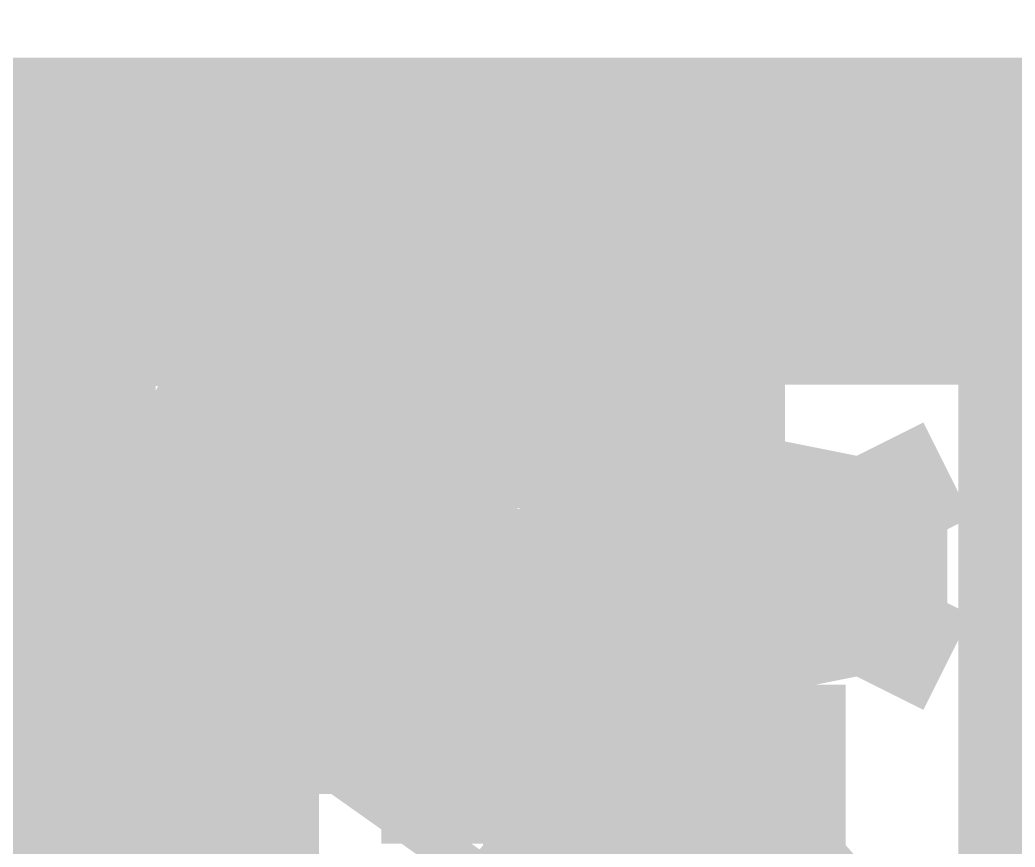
# Model space of a CAD drawing. Header units: millimetres. Extents: x -0.7 to 17.2, y -0.7 to 12.5.
# Drawn here: x 10.344 to 13.79, y 3.346 to 6.21 of the extents above; entities that cross this region are included whole.
import ezdxf

# ---------------------------------------------------------------- set-up
doc = ezdxf.new("R2010")
doc.units = ezdxf.units.MM
for name, color, linetype in [('BOOTH', 7, 'Continuous'), ('EQUIPMENT', 7, 'Continuous'), ('PIPING_AIR', 7, 'Continuous'), ('PIPING_PAINT', 7, 'Continuous'), ('TEXT', 7, 'Continuous')]:
    doc.layers.add(name, color=color, linetype=linetype)

msp = doc.modelspace()

# ---------------------------------------------------------------- linework, layer by layer
at = {"color": 7, "lineweight": 0, "const_width": 0.1397}
msp.add_lwpolyline([(0, 11.6929), (16.5354, 0)], dxfattribs=at)
msp.add_lwpolyline([(0, 11.6929), (16.5354, 0)], dxfattribs=at)
at = {"layer": 'BOOTH', "color": 7, "lineweight": 0}
for points, const_width in [([(10.8135, 1.9887), (14.5342, 1.9887), (14.5342, 5.5136), (10.8135, 5.5136), (10.8135, 1.9887), (10.8135, 1.9887)], 1.132), ([(10.8135, 5.0044), (10.8135, 5.1611)], 0.5094), ([(10.8135, 4.6911), (10.8135, 4.8477)], 0.5094), ([(10.8135, 4.3778), (10.8135, 4.5344)], 0.5094), ([(10.8135, 4.0644), (10.8135, 4.2211)], 0.5094), ([(10.8135, 3.7511), (10.8135, 3.9078)], 0.5094), ([(10.8135, 3.4378), (10.8135, 3.5945)], 0.5094), ([(10.8135, 3.1245), (10.8135, 3.2811)], 0.5094)]:
    msp.add_lwpolyline(points, dxfattribs=dict(at, const_width=const_width))
at = {"layer": 'EQUIPMENT', "color": 7, "lineweight": 0}
for points, const_width in [([(11.7926, 4.0253), (12.4976, 4.0253), (12.4976, 4.5736), (12.2626, 4.5736), (12.2626, 4.7302), (12.1059, 4.7302), (12.1059, 4.5736), (11.7926, 4.5736), (11.7926, 4.0253)], 0.9905), ([(13.9467, 2.1845), (14.3384, 2.1845), (14.3384, 4.7302), (13.9467, 4.7302), (13.9467, 2.1845), (13.9467, 2.1845)], 0.7075), ([(12.4976, 4.2211), (12.8892, 4.2994), (12.8892, 4.3386), (12.4976, 4.4169), (12.4976, 4.2211)], 0.849), ([(11.9493, 3.7119), (12.1843, 3.7119), (12.1843, 4.0253), (11.9493, 4.0253), (11.9493, 3.7119), (11.9493, 3.7119)], 0.7075), ([(12.3018, 2.9286), (12.8501, 2.9286), (12.8501, 3.5553), (12.3018, 3.5553), (12.3018, 2.9286), (12.3018, 2.9286)], 0.7075), ([(12.9807, 2.9193), (12.9695, 2.9472), (12.9563, 2.9742), (12.9413, 3.0003), (12.9245, 3.0252), (12.9059, 3.0489), (12.8858, 3.0713), (12.8642, 3.0921), (12.8412, 3.1115), (12.8168, 3.1291), (12.7913, 3.1451), (12.7648, 3.1592), (12.7373, 3.1714), (12.709, 3.1817), (12.6801, 3.19), (12.6507, 3.1963), (12.6209, 3.2004), (12.5909, 3.2025), (12.5609, 3.2025), (12.5309, 3.2004), (12.5011, 3.1963), (12.4717, 3.19), (12.4428, 3.1817), (12.4145, 3.1714), (12.3871, 3.1592), (12.3605, 3.1451), (12.335, 3.1291), (12.3107, 3.1115), (12.2876, 3.0921), (12.266, 3.0713), (12.2459, 3.0489), (12.2274, 3.0252), (12.2106, 3.0003), (12.1955, 2.9742), (12.1823, 2.9472), (12.1711, 2.9193)], 0.849)]:
    msp.add_lwpolyline(points, dxfattribs=dict(at, const_width=const_width))
at = {"layer": 'PIPING_AIR', "color": 7, "lineweight": 0, "const_width": 0.7075}
for points in [[(5.6828, 4.9261), (10.8135, 4.9261)], [(10.8135, 4.9261), (11.4793, 4.5736)], [(11.4233, 4.652), (11.4793, 4.5736), (11.383, 4.5758)]]:
    msp.add_lwpolyline(points, dxfattribs=at)
at = {"layer": 'PIPING_PAINT', "color": 7, "lineweight": 0}
for points, const_width in [([(12.8892, 4.319), (13.555, 4.6519)], 0.3679), ([(8.0719, 4.2603), (11.4793, 4.2603)], 0.849), ([(11.7064, 4.3033), (11.7926, 4.2603), (11.7064, 4.2172)], 0.7075), ([(11.4793, 4.2603), (11.7926, 4.2603)], 0.7075), ([(12.8892, 4.319), (13.555, 4.319)], 0.3679), ([(12.8892, 4.319), (13.555, 3.9861)], 0.3679)]:
    msp.add_lwpolyline(points, dxfattribs=dict(at, const_width=const_width))
at = {"layer": 'TEXT', "color": 7, "lineweight": 0, "const_width": 0.0000000392}
for points in [[(12.6139, 5.3084), (12.6139, 5.3084), (12.6141, 5.3173), (12.6149, 5.3261), (12.6162, 5.3349), (12.6162, 5.3349), (12.6182, 5.3433), (12.6211, 5.3511), (12.6248, 5.3585), (12.6248, 5.3585), (12.6295, 5.365), (12.6353, 5.3707), (12.6422, 5.3753), (12.6422, 5.3753), (12.6503, 5.3788), (12.66, 5.3809), (12.671, 5.3816), (12.671, 5.3816), (12.6735, 5.3816), (12.6763, 5.3815), (12.6791, 5.3813), (12.6791, 5.3813), (12.6819, 5.381), (12.6843, 5.3806), (12.6864, 5.38), (12.6864, 5.3669), (12.6864, 5.3669), (12.6842, 5.3676), (12.6818, 5.3681), (12.6793, 5.3685), (12.6793, 5.3685), (12.6767, 5.3688), (12.674, 5.369), (12.6714, 5.369), (12.6714, 5.369), (12.6638, 5.3686), (12.6571, 5.3673), (12.6513, 5.365), (12.6513, 5.365), (12.6463, 5.362), (12.6421, 5.3583), (12.6386, 5.354), (12.6386, 5.354), (12.6358, 5.3491), (12.6335, 5.3438), (12.6319, 5.3379), (12.6319, 5.3379), (12.6306, 5.3317), (12.6298, 5.3253), (12.6292, 5.3185), (12.6303, 5.3185), (12.6303, 5.3185), (12.6333, 5.3224), (12.637, 5.3259), (12.6415, 5.3289), (12.6415, 5.3289), (12.6467, 5.3313), (12.6528, 5.3327), (12.6598, 5.3332), (12.6598, 5.3332), (12.67, 5.3321), (12.6787, 5.3288), (12.6861, 5.3233), (12.6861, 5.3233), (12.6916, 5.3158), (12.6949, 5.3065), (12.696, 5.2953), (12.696, 5.2953), (12.6948, 5.2832), (12.6912, 5.2729), (12.6853, 5.2645), (12.6853, 5.2645), (12.6773, 5.2583), (12.6676, 5.2546), (12.6563, 5.2533), (12.6563, 5.2533), (12.6487, 5.254), (12.6415, 5.256), (12.6348, 5.2593), (12.6348, 5.2593), (12.6289, 5.2639), (12.6238, 5.27), (12.6195, 5.2775), (12.6195, 5.2775), (12.6164, 5.2863), (12.6145, 5.2966), (12.6139, 5.3084)], [(12.6562, 5.2663), (12.663, 5.2671), (12.669, 5.2694), (12.674, 5.2734), (12.674, 5.2734), (12.6778, 5.2789), (12.68, 5.2863), (12.6808, 5.2953), (12.6808, 5.2953), (12.6801, 5.3027), (12.6781, 5.309), (12.6748, 5.3142), (12.6748, 5.3142), (12.6701, 5.3181), (12.664, 5.3204), (12.6567, 5.3212), (12.6567, 5.3212), (12.6514, 5.3208), (12.6466, 5.3196), (12.6423, 5.3178), (12.6423, 5.3178), (12.6386, 5.3153), (12.6354, 5.3124), (12.6328, 5.3091), (12.6328, 5.3091), (12.6309, 5.3056), (12.6298, 5.302), (12.6294, 5.2983), (12.6294, 5.2983), (12.6297, 5.2933), (12.6307, 5.2883), (12.6324, 5.2833), (12.6324, 5.2833), (12.6347, 5.2787), (12.6376, 5.2746), (12.6413, 5.2711), (12.6413, 5.2711), (12.6456, 5.2684), (12.6505, 5.2668), (12.6562, 5.2663)], [(12.1432, 5.0575), (12.1432, 5.0575), (12.1551, 5.0564), (12.1653, 5.0532), (12.1738, 5.0479), (12.1738, 5.0479), (12.1801, 5.0406), (12.1839, 5.0315), (12.1851, 5.0208), (12.1851, 5.0208), (12.1838, 5.0087), (12.1796, 4.9986), (12.1728, 4.9903), (12.1728, 4.9903), (12.1635, 4.9841), (12.1521, 4.9804), (12.1385, 4.9792), (12.1385, 4.9792), (12.1322, 4.9793), (12.1261, 4.9799), (12.1204, 4.9809), (12.1204, 4.9809), (12.115, 4.9822), (12.1103, 4.9839), (12.1061, 4.986), (12.1061, 5.0005), (12.1061, 5.0005), (12.1106, 4.9981), (12.1157, 4.9961), (12.1214, 4.9945), (12.1214, 4.9945), (12.1273, 4.9932), (12.1331, 4.9925), (12.1386, 4.9923), (12.1386, 4.9923), (12.1472, 4.993), (12.1547, 4.9952), (12.1609, 4.9988), (12.1609, 4.9988), (12.1656, 5.004), (12.1684, 5.0108), (12.1694, 5.0192), (12.1694, 5.0192), (12.1686, 5.0267), (12.1661, 5.033), (12.1619, 5.038), (12.1619, 5.038), (12.1559, 5.0416), (12.148, 5.0438), (12.1381, 5.0445), (12.1381, 5.0445), (12.1347, 5.0444), (12.131, 5.0441), (12.1269, 5.0437), (12.1269, 5.0437), (12.123, 5.0431), (12.1196, 5.0425), (12.1168, 5.0419), (12.1091, 5.0468), (12.1138, 5.1057), (12.1764, 5.1057), (12.1764, 5.0917), (12.1269, 5.0917), (12.1239, 5.0556), (12.1239, 5.0556), (12.1262, 5.0559), (12.1288, 5.0563), (12.132, 5.0568), (12.132, 5.0568), (12.1355, 5.0572), (12.1392, 5.0574), (12.1432, 5.0575)], [(10.3864, 3.5418), (10.3864, 3.5418), (10.3864, 3.541), (10.3864, 3.5399), (10.3863, 3.5386), (10.3863, 3.5386), (10.3862, 3.5371), (10.3862, 3.5357), (10.3861, 3.5342), (10.3861, 3.5342), (10.386, 3.5329), (10.3859, 3.5318), (10.3859, 3.5308), (10.4117, 3.5713), (10.4215, 3.5713), (10.4215, 3.523), (10.4141, 3.523), (10.4141, 3.5515), (10.4141, 3.5515), (10.4141, 3.5525), (10.4141, 3.5538), (10.4141, 3.5552), (10.4141, 3.5552), (10.4141, 3.5568), (10.4142, 3.5583), (10.4142, 3.5599), (10.4142, 3.5599), (10.4143, 3.5613), (10.4144, 3.5624), (10.4144, 3.5634), (10.3887, 3.523), (10.3789, 3.523), (10.3789, 3.5713), (10.3864, 3.5713), (10.3864, 3.5418)], [(10.4833, 3.5722), (10.4833, 3.5722), (10.4888, 3.5715), (10.4936, 3.5694), (10.4977, 3.566), (10.4977, 3.566), (10.5007, 3.5611), (10.5025, 3.5549), (10.5031, 3.5472), (10.5031, 3.5472), (10.5025, 3.5396), (10.5007, 3.5334), (10.4977, 3.5285), (10.4977, 3.5285), (10.4936, 3.5249), (10.4888, 3.5228), (10.4832, 3.5221), (10.4832, 3.5221), (10.4797, 3.5223), (10.4766, 3.523), (10.4739, 3.5242), (10.4739, 3.5242), (10.4717, 3.5257), (10.4698, 3.5273), (10.4682, 3.5291), (10.4677, 3.5291), (10.4677, 3.5291), (10.4678, 3.528), (10.4679, 3.5267), (10.468, 3.5252), (10.468, 3.5252), (10.4681, 3.5237), (10.4682, 3.5224), (10.4682, 3.5212), (10.4682, 3.5013), (10.4603, 3.5013), (10.4603, 3.5713), (10.4668, 3.5713), (10.4679, 3.5647), (10.4682, 3.5647), (10.4682, 3.5647), (10.4698, 3.5667), (10.4717, 3.5685), (10.4739, 3.57), (10.4739, 3.57), (10.4765, 3.5712), (10.4796, 3.5719), (10.4833, 3.5722)], [(10.4818, 3.5655), (10.4774, 3.5651), (10.4739, 3.5637), (10.4714, 3.5614), (10.4714, 3.5614), (10.4697, 3.5581), (10.4687, 3.5539), (10.4682, 3.5487), (10.4682, 3.5472), (10.4682, 3.5472), (10.4686, 3.5417), (10.4695, 3.5371), (10.4712, 3.5335), (10.4712, 3.5335), (10.4737, 3.5308), (10.4773, 3.5292), (10.482, 3.5287), (10.482, 3.5287), (10.4848, 3.5289), (10.4872, 3.5297), (10.4893, 3.5311), (10.4893, 3.5311), (10.491, 3.5329), (10.4924, 3.5351), (10.4935, 3.5377), (10.4935, 3.5377), (10.4943, 3.5406), (10.4948, 3.5438), (10.4949, 3.5473), (10.4949, 3.5473), (10.4946, 3.5525), (10.4935, 3.5569), (10.4917, 3.5606), (10.4917, 3.5606), (10.4892, 3.5633), (10.4859, 3.565), (10.4818, 3.5655)], [(10.5344, 3.5722), (10.5344, 3.5722), (10.5383, 3.5719), (10.5419, 3.571), (10.5451, 3.5695), (10.5451, 3.5695), (10.5478, 3.5674), (10.5501, 3.5649), (10.5519, 3.5619), (10.5519, 3.5619), (10.5532, 3.5584), (10.554, 3.5546), (10.5543, 3.5504), (10.5543, 3.5456), (10.5212, 3.5456), (10.5212, 3.5456), (10.5218, 3.5406), (10.5232, 3.5364), (10.5254, 3.5331), (10.5254, 3.5331), (10.5284, 3.5307), (10.5322, 3.5293), (10.5366, 3.5288), (10.5366, 3.5288), (10.5396, 3.5289), (10.5423, 3.5292), (10.5448, 3.5297), (10.5448, 3.5297), (10.5472, 3.5303), (10.5496, 3.5312), (10.5521, 3.5322), (10.5521, 3.5252), (10.5521, 3.5252), (10.5497, 3.5242), (10.5472, 3.5234), (10.5448, 3.5228), (10.5448, 3.5228), (10.5423, 3.5224), (10.5394, 3.5222), (10.5363, 3.5221), (10.5363, 3.5221), (10.5319, 3.5224), (10.5278, 3.5233), (10.5242, 3.5249), (10.5242, 3.5249), (10.5209, 3.527), (10.5182, 3.5298), (10.5159, 3.5332), (10.5159, 3.5332), (10.5143, 3.5372), (10.5133, 3.5417), (10.513, 3.5468), (10.513, 3.5468), (10.5133, 3.5518), (10.5142, 3.5563), (10.5157, 3.5604), (10.5157, 3.5604), (10.5177, 3.5639), (10.5202, 3.5668), (10.5232, 3.5691), (10.5232, 3.5691), (10.5266, 3.5708), (10.5303, 3.5718), (10.5344, 3.5722)], [(10.5343, 3.5657), (10.5308, 3.5653), (10.5278, 3.5641), (10.5253, 3.562), (10.5253, 3.562), (10.5234, 3.5593), (10.5221, 3.5559), (10.5214, 3.5519), (10.546, 3.5519), (10.546, 3.5519), (10.5457, 3.5557), (10.5447, 3.5591), (10.5431, 3.5619), (10.5431, 3.5619), (10.5409, 3.564), (10.538, 3.5653), (10.5343, 3.5657)], [(10.6024, 3.5713), (10.6024, 3.5296), (10.6095, 3.5296), (10.6095, 3.5062), (10.6018, 3.5062), (10.6018, 3.523), (10.5682, 3.523), (10.5682, 3.5062), (10.5606, 3.5062), (10.5606, 3.5296), (10.5645, 3.5296), (10.5645, 3.5296), (10.5683, 3.5356), (10.5714, 3.5421), (10.5738, 3.5492), (10.5738, 3.5492), (10.5755, 3.5565), (10.5766, 3.5639), (10.577, 3.5713), (10.6024, 3.5713)], [(10.584, 3.5651), (10.5837, 3.5609), (10.583, 3.5567), (10.5821, 3.5524), (10.5821, 3.5524), (10.581, 3.5481), (10.5797, 3.5439), (10.5782, 3.5399), (10.5782, 3.5399), (10.5766, 3.5361), (10.5747, 3.5327), (10.5727, 3.5296), (10.5948, 3.5296), (10.5948, 3.5651), (10.584, 3.5651)], [(10.6113, 3.5713), (10.6198, 3.5713), (10.6303, 3.5438), (10.6303, 3.5438), (10.6311, 3.5414), (10.632, 3.5391), (10.6327, 3.5369), (10.6327, 3.5369), (10.6334, 3.5347), (10.6339, 3.5327), (10.6343, 3.5306), (10.6347, 3.5306), (10.6347, 3.5306), (10.6351, 3.5323), (10.6357, 3.5343), (10.6364, 3.5365), (10.6364, 3.5365), (10.6372, 3.539), (10.638, 3.5414), (10.6388, 3.5439), (10.6487, 3.5713), (10.6572, 3.5713), (10.6364, 3.5163), (10.6364, 3.5163), (10.6346, 3.5121), (10.6324, 3.5084), (10.6299, 3.5054), (10.6299, 3.5054), (10.6269, 3.5031), (10.6232, 3.5018), (10.6188, 3.5013), (10.6188, 3.5013), (10.6175, 3.5014), (10.6162, 3.5014), (10.6151, 3.5016), (10.6151, 3.5016), (10.614, 3.5017), (10.6131, 3.5019), (10.6123, 3.5021), (10.6123, 3.5084), (10.6123, 3.5084), (10.613, 3.5083), (10.6138, 3.5081), (10.6146, 3.508), (10.6146, 3.508), (10.6156, 3.5079), (10.6166, 3.5079), (10.6176, 3.5078), (10.6176, 3.5078), (10.6202, 3.5081), (10.6224, 3.5089), (10.6243, 3.5102), (10.6243, 3.5102), (10.6259, 3.5119), (10.6272, 3.514), (10.6283, 3.5164), (10.6308, 3.5228), (10.6113, 3.5713)], [(10.6935, 3.5713), (10.7021, 3.5713), (10.6815, 3.548), (10.7038, 3.523), (10.6946, 3.523), (10.6728, 3.5475), (10.6728, 3.523), (10.6649, 3.523), (10.6649, 3.5713), (10.6728, 3.5713), (10.6728, 3.5478), (10.6935, 3.5713)], [(10.7459, 3.5646), (10.7301, 3.5646), (10.7301, 3.523), (10.7223, 3.523), (10.7223, 3.5646), (10.7067, 3.5646), (10.7067, 3.5713), (10.7459, 3.5713), (10.7459, 3.5646)], [(10.7975, 3.5472), (10.7975, 3.5472), (10.7968, 3.5398), (10.7948, 3.5336), (10.7914, 3.5287), (10.7914, 3.5287), (10.7869, 3.525), (10.7814, 3.5228), (10.7749, 3.5221), (10.7749, 3.5221), (10.7708, 3.5224), (10.767, 3.5234), (10.7635, 3.525), (10.7635, 3.525), (10.7604, 3.5273), (10.7578, 3.5301), (10.7556, 3.5336), (10.7556, 3.5336), (10.754, 3.5376), (10.7531, 3.5421), (10.7528, 3.5472), (10.7528, 3.5472), (10.7534, 3.5546), (10.7554, 3.5608), (10.7588, 3.5657), (10.7588, 3.5657), (10.7633, 3.5693), (10.7688, 3.5715), (10.7752, 3.5722), (10.7752, 3.5722), (10.7794, 3.5719), (10.7833, 3.5709), (10.7868, 3.5693), (10.7868, 3.5693), (10.7899, 3.567), (10.7925, 3.5642), (10.7946, 3.5608), (10.7946, 3.5608), (10.7962, 3.5568), (10.7971, 3.5523), (10.7975, 3.5472)], [(10.761, 3.5472), (10.7613, 3.5419), (10.7625, 3.5374), (10.7643, 3.5337), (10.7643, 3.5337), (10.767, 3.5309), (10.7706, 3.5292), (10.7751, 3.5287), (10.7751, 3.5287), (10.7795, 3.5292), (10.7831, 3.5309), (10.7858, 3.5337), (10.7858, 3.5337), (10.7877, 3.5374), (10.7889, 3.5419), (10.7893, 3.5472), (10.7893, 3.5472), (10.7889, 3.5525), (10.7877, 3.557), (10.7858, 3.5606), (10.7858, 3.5606), (10.7831, 3.5634), (10.7795, 3.565), (10.775, 3.5655), (10.775, 3.5655), (10.7705, 3.565), (10.767, 3.5634), (10.7643, 3.5606), (10.7643, 3.5606), (10.7624, 3.557), (10.7613, 3.5525), (10.761, 3.5472)], [(10.833, 3.5722), (10.833, 3.5722), (10.8385, 3.5715), (10.8433, 3.5694), (10.8474, 3.566), (10.8474, 3.566), (10.8504, 3.5611), (10.8522, 3.5549), (10.8528, 3.5472), (10.8528, 3.5472), (10.8522, 3.5396), (10.8504, 3.5334), (10.8474, 3.5285), (10.8474, 3.5285), (10.8433, 3.5249), (10.8385, 3.5228), (10.8329, 3.5221), (10.8329, 3.5221), (10.8294, 3.5223), (10.8263, 3.523), (10.8236, 3.5242), (10.8236, 3.5242), (10.8214, 3.5257), (10.8195, 3.5273), (10.8179, 3.5291), (10.8174, 3.5291), (10.8174, 3.5291), (10.8175, 3.528), (10.8176, 3.5267), (10.8177, 3.5252), (10.8177, 3.5252), (10.8178, 3.5237), (10.8179, 3.5224), (10.8179, 3.5212), (10.8179, 3.5013), (10.81, 3.5013), (10.81, 3.5713), (10.8165, 3.5713), (10.8176, 3.5647), (10.8179, 3.5647), (10.8179, 3.5647), (10.8195, 3.5667), (10.8214, 3.5685), (10.8236, 3.57), (10.8236, 3.57), (10.8262, 3.5712), (10.8293, 3.5719), (10.833, 3.5722)], [(10.8315, 3.5655), (10.8271, 3.5651), (10.8236, 3.5637), (10.8211, 3.5614), (10.8211, 3.5614), (10.8194, 3.5581), (10.8184, 3.5539), (10.8179, 3.5487), (10.8179, 3.5472), (10.8179, 3.5472), (10.8183, 3.5417), (10.8192, 3.5371), (10.8209, 3.5335), (10.8209, 3.5335), (10.8234, 3.5308), (10.827, 3.5292), (10.8317, 3.5287), (10.8317, 3.5287), (10.8345, 3.5289), (10.8369, 3.5297), (10.839, 3.5311), (10.839, 3.5311), (10.8407, 3.5329), (10.8421, 3.5351), (10.8432, 3.5377), (10.8432, 3.5377), (10.844, 3.5406), (10.8445, 3.5438), (10.8446, 3.5473), (10.8446, 3.5473), (10.8443, 3.5525), (10.8432, 3.5569), (10.8414, 3.5606), (10.8414, 3.5606), (10.8389, 3.5633), (10.8356, 3.565), (10.8315, 3.5655)], [(10.8643, 3.5664), (10.8643, 3.5664), (10.8644, 3.5685), (10.865, 3.5701), (10.8659, 3.5712), (10.8659, 3.5712), (10.867, 3.5719), (10.8683, 3.5724), (10.8698, 3.5725), (10.8698, 3.5725), (10.8712, 3.5724), (10.8726, 3.5719), (10.8738, 3.5712), (10.8738, 3.5712), (10.8747, 3.5701), (10.8752, 3.5685), (10.8754, 3.5664), (10.8754, 3.5664), (10.8752, 3.5645), (10.8747, 3.5629), (10.8738, 3.5617), (10.8738, 3.5617), (10.8726, 3.5609), (10.8712, 3.5604), (10.8698, 3.5603), (10.8698, 3.5603), (10.8683, 3.5604), (10.867, 3.5609), (10.8659, 3.5617), (10.8659, 3.5617), (10.865, 3.5629), (10.8644, 3.5645), (10.8643, 3.5664)], [(10.8643, 3.5278), (10.8644, 3.5298), (10.865, 3.5314), (10.8659, 3.5325), (10.8659, 3.5325), (10.867, 3.5333), (10.8683, 3.5337), (10.8698, 3.5339), (10.8698, 3.5339), (10.8712, 3.5337), (10.8726, 3.5333), (10.8738, 3.5325), (10.8738, 3.5325), (10.8747, 3.5314), (10.8752, 3.5298), (10.8754, 3.5278), (10.8754, 3.5278), (10.8752, 3.5259), (10.8747, 3.5243), (10.8738, 3.5232), (10.8738, 3.5232), (10.8726, 3.5224), (10.8712, 3.5219), (10.8698, 3.5217), (10.8698, 3.5217), (10.8683, 3.5219), (10.867, 3.5224), (10.8659, 3.5232), (10.8659, 3.5232), (10.865, 3.5243), (10.8644, 3.5259), (10.8643, 3.5278)], [(11.9015, 3.4417), (11.8909, 3.4417), (11.8592, 3.4773), (11.8592, 3.4417), (11.8503, 3.4417), (11.8503, 3.5119), (11.8592, 3.5119), (11.8592, 3.4779), (11.8901, 3.5119), (11.9002, 3.5119), (11.8697, 3.4778), (11.9015, 3.4417)], [(11.935, 3.4954), (11.935, 3.4954), (11.941, 3.4946), (11.9463, 3.4924), (11.9507, 3.4886), (11.9507, 3.4886), (11.954, 3.4833), (11.9559, 3.4765), (11.9566, 3.4682), (11.9566, 3.4682), (11.9559, 3.4599), (11.954, 3.4531), (11.9507, 3.4477), (11.9507, 3.4477), (11.9463, 3.4438), (11.941, 3.4415), (11.9349, 3.4407), (11.9349, 3.4407), (11.931, 3.441), (11.9277, 3.4418), (11.9248, 3.443), (11.9248, 3.443), (11.9223, 3.4447), (11.9203, 3.4464), (11.9186, 3.4484), (11.918, 3.4484), (11.918, 3.4484), (11.9181, 3.4472), (11.9182, 3.4458), (11.9184, 3.4442), (11.9184, 3.4442), (11.9185, 3.4425), (11.9185, 3.4411), (11.9186, 3.4397), (11.9186, 3.4181), (11.9099, 3.4181), (11.9099, 3.4944), (11.917, 3.4944), (11.9182, 3.4872), (11.9186, 3.4872), (11.9186, 3.4872), (11.9203, 3.4894), (11.9224, 3.4913), (11.9248, 3.493), (11.9248, 3.493), (11.9276, 3.4943), (11.931, 3.4951), (11.935, 3.4954)], [(11.9334, 3.4881), (11.9286, 3.4876), (11.9248, 3.4861), (11.9221, 3.4836), (11.9221, 3.4836), (11.9202, 3.48), (11.919, 3.4755), (11.9186, 3.4698), (11.9186, 3.4682), (11.9186, 3.4682), (11.9189, 3.4622), (11.92, 3.4572), (11.9218, 3.4532), (11.9218, 3.4532), (11.9245, 3.4502), (11.9284, 3.4485), (11.9336, 3.4479), (11.9336, 3.4479), (11.9366, 3.4482), (11.9393, 3.4491), (11.9415, 3.4506), (11.9415, 3.4506), (11.9434, 3.4525), (11.945, 3.4549), (11.9461, 3.4578), (11.9461, 3.4578), (11.947, 3.461), (11.9475, 3.4645), (11.9477, 3.4683), (11.9477, 3.4683), (11.9473, 3.4739), (11.9461, 3.4787), (11.9442, 3.4827), (11.9442, 3.4827), (11.9414, 3.4857), (11.9378, 3.4875), (11.9334, 3.4881)], [(11.9903, 3.4953), (11.9903, 3.4953), (11.9962, 3.4948), (12.0009, 3.4934), (12.0046, 3.4911), (12.0046, 3.4911), (12.0072, 3.4877), (12.0087, 3.4832), (12.0092, 3.4776), (12.0092, 3.4417), (12.0029, 3.4417), (12.0012, 3.4492), (12.0009, 3.4492), (12.0009, 3.4492), (11.9985, 3.4465), (11.9961, 3.4444), (11.9936, 3.4428), (11.9936, 3.4428), (11.9908, 3.4416), (11.9873, 3.441), (11.9831, 3.4407), (11.9831, 3.4407), (11.9786, 3.4411), (11.9747, 3.4424), (11.9713, 3.4445), (11.9713, 3.4445), (11.9686, 3.4475), (11.9671, 3.4515), (11.9665, 3.4564), (11.9665, 3.4564), (11.9672, 3.4612), (11.9693, 3.4652), (11.9727, 3.4685), (11.9727, 3.4685), (11.9776, 3.4709), (11.984, 3.4725), (11.9918, 3.4732), (12.0007, 3.4735), (12.0007, 3.4766), (12.0007, 3.4766), (12.0004, 3.4806), (11.9995, 3.4836), (11.9979, 3.4857), (11.9979, 3.4857), (11.9957, 3.4872), (11.993, 3.488), (11.9898, 3.4883), (11.9898, 3.4883), (11.9871, 3.4882), (11.9845, 3.4878), (11.982, 3.4871), (11.982, 3.4871), (11.9795, 3.4862), (11.9772, 3.4853), (11.975, 3.4843), (11.9723, 3.4908), (11.9723, 3.4908), (11.9748, 3.492), (11.9775, 3.493), (11.9805, 3.494), (11.9805, 3.494), (11.9837, 3.4947), (11.987, 3.4951), (11.9903, 3.4953)], [(12.0467, 3.4407), (12.0467, 3.4407), (12.0422, 3.441), (12.038, 3.442), (12.0342, 3.4436), (12.0342, 3.4436), (12.0309, 3.4458), (12.028, 3.4488), (12.0257, 3.4524), (12.0257, 3.4524), (12.024, 3.4568), (12.0229, 3.4619), (12.0226, 3.4678), (12.0226, 3.4678), (12.0229, 3.4739), (12.024, 3.4791), (12.0258, 3.4836), (12.0258, 3.4836), (12.0283, 3.4873), (12.0312, 3.4903), (12.0346, 3.4925), (12.0346, 3.4925), (12.0385, 3.4941), (12.0427, 3.4951), (12.0473, 3.4954), (12.0473, 3.4954), (12.0499, 3.4953), (12.0525, 3.495), (12.055, 3.4946), (12.055, 3.4946), (12.0574, 3.494), (12.0594, 3.4933), (12.0611, 3.4925), (12.0585, 3.4854), (12.0585, 3.4854), (12.0568, 3.4859), (12.055, 3.4865), (12.053, 3.487), (12.053, 3.487), (12.0509, 3.4875), (12.0489, 3.4877), (12.0471, 3.4878), (12.0471, 3.4878), (12.0384, 3.4856), (12.0333, 3.479), (12.0315, 3.4679), (12.0315, 3.4679), (12.032, 3.462), (12.0332, 3.4571), (12.0353, 3.4533), (12.0353, 3.4533), (12.0383, 3.4505), (12.042, 3.4488), (12.0466, 3.4482), (12.0466, 3.4482), (12.0493, 3.4483), (12.0519, 3.4486), (12.0542, 3.4491), (12.0542, 3.4491), (12.0563, 3.4497), (12.0583, 3.4504), (12.0602, 3.4513), (12.0602, 3.4436), (12.0602, 3.4436), (12.0584, 3.4427), (12.0565, 3.442), (12.0544, 3.4415), (12.0544, 3.4415), (12.0521, 3.4411), (12.0495, 3.4408), (12.0467, 3.4407)], [(12.1039, 3.4944), (12.1133, 3.4944), (12.0908, 3.469), (12.1152, 3.4417), (12.1052, 3.4417), (12.0814, 3.4685), (12.0814, 3.4417), (12.0727, 3.4417), (12.0727, 3.4944), (12.0814, 3.4944), (12.0814, 3.4688), (12.1039, 3.4944)], [(12.1706, 3.4682), (12.1706, 3.4682), (12.1698, 3.4601), (12.1676, 3.4533), (12.1639, 3.4479), (12.1639, 3.4479), (12.159, 3.4439), (12.153, 3.4415), (12.146, 3.4407), (12.146, 3.4407), (12.1415, 3.4411), (12.1373, 3.4421), (12.1335, 3.4439), (12.1335, 3.4439), (12.1302, 3.4464), (12.1273, 3.4495), (12.1249, 3.4533), (12.1249, 3.4533), (12.1232, 3.4576), (12.1221, 3.4626), (12.1218, 3.4682), (12.1218, 3.4682), (12.1225, 3.4762), (12.1247, 3.4829), (12.1284, 3.4883), (12.1284, 3.4883), (12.1333, 3.4922), (12.1393, 3.4946), (12.1463, 3.4954), (12.1463, 3.4954), (12.1509, 3.495), (12.1551, 3.494), (12.1589, 3.4922), (12.1589, 3.4922), (12.1623, 3.4897), (12.1651, 3.4867), (12.1675, 3.483), (12.1675, 3.483), (12.1692, 3.4786), (12.1702, 3.4737), (12.1706, 3.4682)], [(12.1307, 3.4682), (12.1311, 3.4624), (12.1324, 3.4574), (12.1344, 3.4534), (12.1344, 3.4534), (12.1374, 3.4503), (12.1413, 3.4485), (12.1462, 3.4479), (12.1462, 3.4479), (12.151, 3.4485), (12.1549, 3.4503), (12.1579, 3.4534), (12.1579, 3.4534), (12.1599, 3.4574), (12.1612, 3.4624), (12.1616, 3.4682), (12.1616, 3.4682), (12.1612, 3.4739), (12.1599, 3.4788), (12.1579, 3.4828), (12.1579, 3.4828), (12.1549, 3.4858), (12.151, 3.4875), (12.1461, 3.4881), (12.1461, 3.4881), (12.1412, 3.4875), (12.1373, 3.4858), (12.1344, 3.4828), (12.1344, 3.4828), (12.1324, 3.4788), (12.1311, 3.4739), (12.1307, 3.4682)], [(12.2288, 3.4944), (12.2288, 3.4417), (12.2201, 3.4417), (12.2201, 3.487), (12.1929, 3.487), (12.1929, 3.4417), (12.1842, 3.4417), (12.1842, 3.4944), (12.2288, 3.4944)], [(12.2373, 3.4944), (12.2466, 3.4944), (12.258, 3.4644), (12.258, 3.4644), (12.2589, 3.4618), (12.2598, 3.4593), (12.2606, 3.4569), (12.2606, 3.4569), (12.2613, 3.4545), (12.2619, 3.4523), (12.2624, 3.4501), (12.2628, 3.4501), (12.2628, 3.4501), (12.2633, 3.4519), (12.2639, 3.454), (12.2647, 3.4565), (12.2647, 3.4565), (12.2655, 3.4592), (12.2664, 3.4618), (12.2673, 3.4645), (12.278, 3.4944), (12.2874, 3.4944), (12.2647, 3.4344), (12.2647, 3.4344), (12.2626, 3.4298), (12.2603, 3.4258), (12.2575, 3.4225), (12.2575, 3.4225), (12.2542, 3.4201), (12.2502, 3.4186), (12.2455, 3.4181), (12.2455, 3.4181), (12.244, 3.4181), (12.2426, 3.4182), (12.2414, 3.4184), (12.2414, 3.4184), (12.2402, 3.4185), (12.2392, 3.4187), (12.2383, 3.4189), (12.2383, 3.4258), (12.2383, 3.4258), (12.2391, 3.4256), (12.2399, 3.4255), (12.2409, 3.4254), (12.2409, 3.4254), (12.2419, 3.4253), (12.243, 3.4252), (12.2441, 3.4252), (12.2441, 3.4252), (12.2469, 3.4255), (12.2494, 3.4263), (12.2514, 3.4277), (12.2514, 3.4277), (12.2532, 3.4296), (12.2546, 3.4319), (12.2558, 3.4345), (12.2586, 3.4415), (12.2373, 3.4944)], [(12.3358, 3.4417), (12.3271, 3.4417), (12.3271, 3.4872), (12.3116, 3.4872), (12.3116, 3.4872), (12.3106, 3.4769), (12.3094, 3.4679), (12.308, 3.4604), (12.308, 3.4604), (12.3063, 3.4543), (12.3043, 3.4493), (12.302, 3.4456), (12.302, 3.4456), (12.2993, 3.4431), (12.2962, 3.4415), (12.2926, 3.441), (12.2926, 3.441), (12.2917, 3.441), (12.2909, 3.4411), (12.2901, 3.4412), (12.2901, 3.4412), (12.2893, 3.4413), (12.2886, 3.4415), (12.2881, 3.4417), (12.2881, 3.4482), (12.2881, 3.4482), (12.2885, 3.4481), (12.2889, 3.448), (12.2893, 3.4479), (12.2893, 3.4479), (12.2898, 3.4478), (12.2903, 3.4478), (12.2907, 3.4478), (12.2907, 3.4478), (12.294, 3.4491), (12.2969, 3.4528), (12.2992, 3.4591), (12.2992, 3.4591), (12.3012, 3.4681), (12.3028, 3.4798), (12.3041, 3.4944), (12.3358, 3.4944), (12.3358, 3.4417)], [(12.3768, 3.4728), (12.3768, 3.4728), (12.3883, 3.4711), (12.3951, 3.4661), (12.3974, 3.4578), (12.3974, 3.4578), (12.3968, 3.4532), (12.3952, 3.4493), (12.3924, 3.4461), (12.3924, 3.4461), (12.3884, 3.4436), (12.3831, 3.4422), (12.3764, 3.4417), (12.3526, 3.4417), (12.3526, 3.4944), (12.3612, 3.4944), (12.3612, 3.4728), (12.3768, 3.4728)], [(12.4473, 3.4871), (12.4301, 3.4871), (12.4301, 3.4417), (12.4216, 3.4417), (12.4216, 3.4871), (12.4046, 3.4871), (12.4046, 3.4944), (12.4473, 3.4944), (12.4473, 3.4871)], [(11.9929, 3.4672), (11.987, 3.4666), (11.9825, 3.4656), (11.9793, 3.464), (11.9793, 3.464), (11.9772, 3.4619), (11.9759, 3.4593), (11.9755, 3.4563), (11.9755, 3.4563), (11.9758, 3.4536), (11.9767, 3.4514), (11.9782, 3.4498), (11.9782, 3.4498), (11.9802, 3.4486), (11.9825, 3.4479), (11.9851, 3.4477), (11.9851, 3.4477), (11.9893, 3.4481), (11.993, 3.4493), (11.9962, 3.4514), (11.9962, 3.4514), (11.9987, 3.4543), (12.0002, 3.4581), (12.0007, 3.4627), (12.0007, 3.4675), (11.9929, 3.4672)], [(12.3887, 3.4573), (12.3884, 3.4602), (12.3872, 3.4624), (12.3853, 3.4639), (12.3853, 3.4639), (12.3828, 3.4648), (12.3796, 3.4654), (12.3759, 3.4656), (12.3612, 3.4656), (12.3612, 3.4487), (12.376, 3.4487), (12.376, 3.4487), (12.3795, 3.4489), (12.3825, 3.4496), (12.3851, 3.4507), (12.3851, 3.4507), (12.3871, 3.4523), (12.3883, 3.4545), (12.3887, 3.4573)]]:
    msp.add_lwpolyline(points, dxfattribs=at)

doc.saveas('drawing.dxf')
